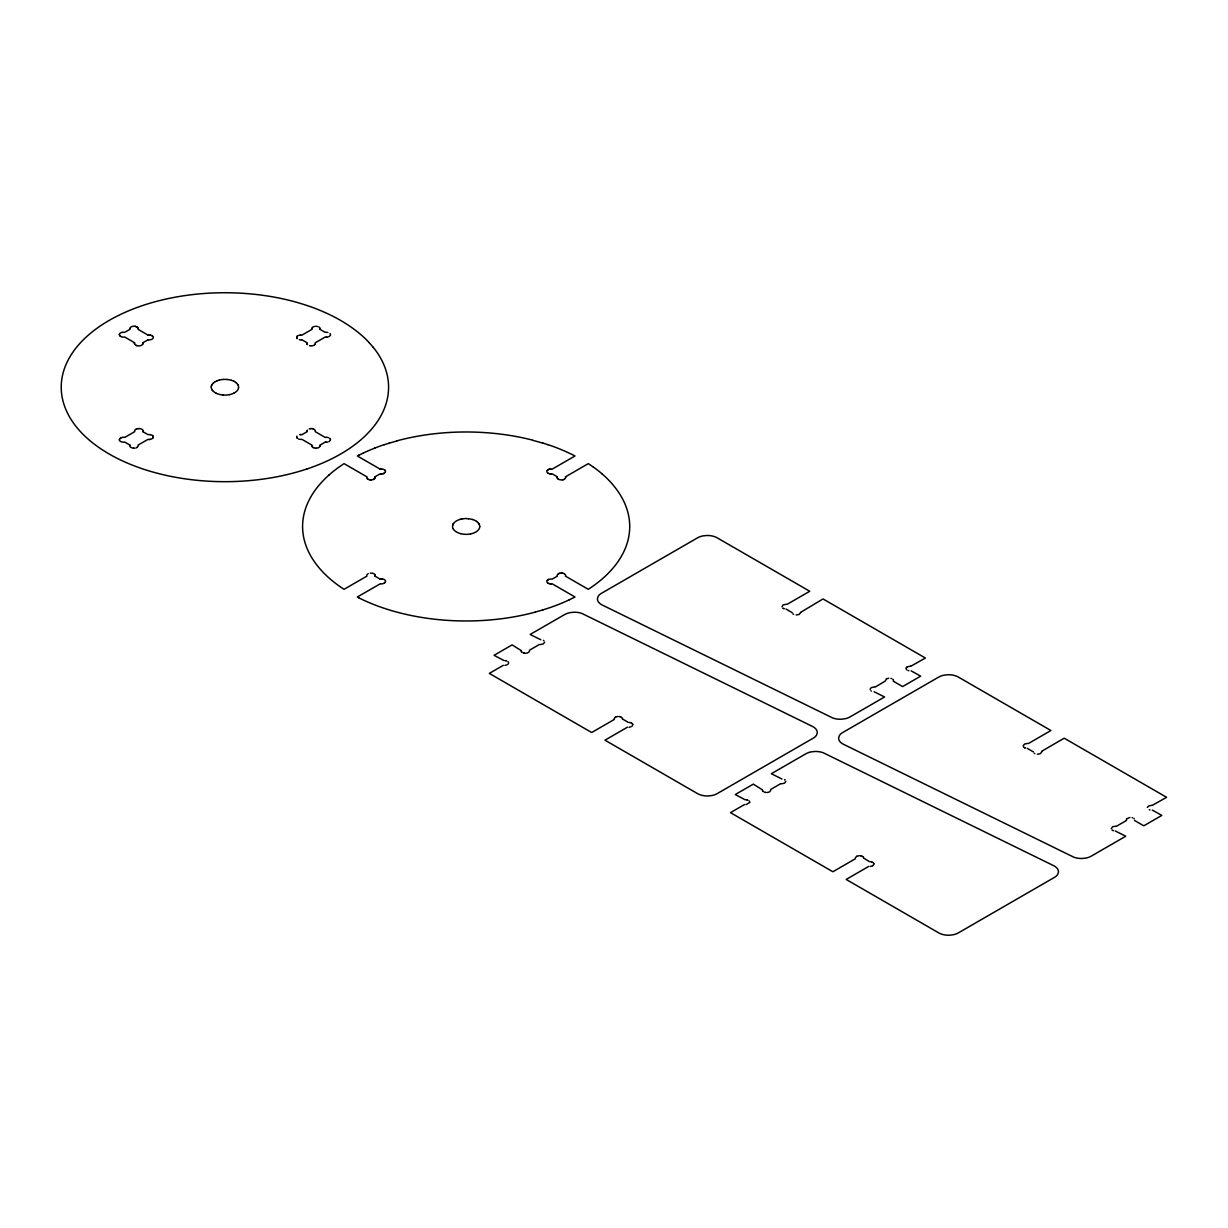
<?xml version="1.0" encoding="UTF-8"?>
<svg xmlns="http://www.w3.org/2000/svg" width="1228" height="1228" viewBox="0 0 1228 1228"><rect width="100%" height="100%" fill="white"/><g stroke="black" fill="none" stroke-linecap="round" stroke-linejoin="round"><path stroke-width="1.5" d="M544.679 642.106L543.236 643.963L540.213 644.546M781.944 606.739L783.065 604.974L786.411 604.207M785.859 781.392L784.431 783.218L781.392 783.802M792.275 612.711L785.966 609.027M800.625 612.542L799.198 614.414L796.158 614.998M870.053 689.445L871.159 687.665L874.505 686.912M1033.469 751.966L1027.161 748.282M1041.82 751.828L1040.377 753.654L1037.353 754.238M1126.322 819.843L1126.659 818.907M622.442 718.948L628.368 722.432M632.758 725.088L631.944 726.285M508.53 663.35L507.947 664.256M521.255 650.61L512.107 644.884L494.07 655.307L504.033 660.572M529.56 651.101L528.5 652.467M614.123 718.626L615.52 717.045M749.74 802.483L745.949 804.632M762.434 789.85L753.301 784.139L735.25 794.562L745.227 799.827M770.739 790.402L769.695 791.722M855.302 857.865L856.714 856.3M893.431 681.018L893.447 680.22M906.218 668.017L906.203 668.892M1147.351 807.471L1148.763 805.906L1151.803 805.322M893.355 681.233L902.611 686.575L920.647 676.152L911.115 670.841M906.264 667.894L907.262 666.835M1134.534 820.473L1143.79 825.815L1161.841 815.392L1152.294 810.096M296.777 436.508L296.792 436.462A4.805 2.763 0 0 1 296.992 436.109M307.123 430.537L307.138 430.506A4.805 2.763 0 0 1 307.322 430.138M320.032 446.271L320.047 446.224A4.805 2.763 0 0 1 319.833 446.624M330.363 440.299L330.378 440.253A4.805 2.763 0 0 1 330.178 440.668M453.193 524.187L453.255 524.064A15.028 8.673 0 0 1 453.5 523.665M1126.751 818.8L1129.852 817.464M872.893 865.694L873.968 864.082M148.02 339.788L142.801 342.796A4.359 2.517 0 0 1 142.924 343.165M124.749 437.429L134.727 431.673A4.298 2.487 0 0 1 134.589 431.212A4.421 2.548 0 0 1 134.865 430.138A4.528 2.609 0 0 1 135.402 429.6M301.95 335.121L311.927 329.365A4.129 2.379 0 0 1 311.82 329.073M325.22 337.04L315.243 342.796A4.083 2.364 0 0 1 315.335 343.103M301.95 434.681L307.169 431.673M320.017 445.15L325.22 442.08M374.954 476.832L380.189 473.824A4.743 2.732 0 0 0 380.972 473.901M503.326 665.315L489.312 673.404L591.681 732.517L614.23 719.501M529.437 650.226L539.414 644.47M787.194 604.283L809.743 591.267L717.198 537.849A13.8 7.967 0 0 0 716.124 537.281L715.141 536.866A15.473 8.934 0 0 0 714.312 536.575L713.898 536.436A15.949 9.21 0 0 0 713.023 536.191A16.977 9.793 0 0 0 711.887 535.93A17.545 10.131 0 0 0 711.196 535.807A19.617 11.328 0 0 0 710.49 535.7A21.045 12.142 0 0 0 709.538 535.592L709.063 535.561A8.335 4.805 0 0 0 708.326 535.515A25.343 14.629 0 0 0 707.85 535.5A26.878 15.519 0 0 0 707.113 535.5A8.458 4.881 0 0 0 706.637 535.5L703.061 535.884A8.581 4.943 0 0 0 702.37 536.022L701.034 536.375A8.381 4.835 0 0 0 700.39 536.575A8.396 4.851 0 0 0 699.776 536.789L698.041 537.557A8.489 4.897 0 0 0 697.519 537.849L601.536 593.262A8.489 4.897 0 0 0 601.029 593.569L599.709 594.567A8.381 4.835 0 0 0 598.972 595.304L598.374 596.071A8.581 4.943 0 0 0 598.143 596.47L597.483 598.389A8.458 4.881 0 0 0 597.453 598.942A26.878 15.519 0 0 0 597.468 599.233A25.343 14.629 0 0 0 597.499 599.648A8.335 4.805 0 0 0 597.56 599.924L597.622 600.2A19.049 11.006 0 0 0 597.76 600.615L597.806 600.753A19.617 11.328 0 0 0 597.99 601.167A17.545 10.131 0 0 0 598.205 601.566A16.977 9.793 0 0 0 598.65 602.211A15.949 9.21 0 0 0 599.08 602.718L599.31 602.963A15.473 8.934 0 0 0 599.832 603.439L600.4 603.9A14.168 8.182 0 0 0 602.426 605.112L832.477 717.858A15.473 8.934 0 0 0 833.305 718.165L833.72 718.288A15.949 9.21 0 0 0 834.595 718.549A16.977 9.793 0 0 0 835.731 718.794A17.545 10.131 0 0 0 836.421 718.933A19.617 11.328 0 0 0 837.128 719.025A21.045 12.142 0 0 0 838.079 719.132L838.555 719.178A8.335 4.805 0 0 0 839.292 719.209A25.343 14.629 0 0 0 839.768 719.224A26.878 15.519 0 0 0 840.505 719.24A8.458 4.881 0 0 0 840.98 719.224L844.557 718.841A8.581 4.943 0 0 0 845.248 718.702L846.583 718.365A8.381 4.835 0 0 0 847.228 718.165A8.396 4.851 0 0 0 847.842 717.935L849.576 717.167A8.489 4.897 0 0 0 850.098 716.876L884.559 696.982L874.075 691.732M627.523 727.16L604.974 740.177L697.519 793.61A13.569 7.844 0 0 0 698.41 794.086A14.076 8.12 0 0 0 698.978 794.347L699.576 794.593A14.675 8.473 0 0 0 700.405 794.884L700.82 795.023A15.55 8.98 0 0 0 701.695 795.268A16.517 9.532 0 0 0 702.83 795.529A17.745 10.238 0 0 0 703.521 795.652A18.696 10.791 0 0 0 704.227 795.759A20.4 11.773 0 0 0 705.179 795.867A8.55 4.943 0 0 0 705.655 795.897A8.519 4.927 0 0 0 706.392 795.944A24.806 14.322 0 0 0 706.867 795.959A27.4 15.811 0 0 0 707.604 795.959A8.35 4.82 0 0 0 708.08 795.959A31.943 18.435 0 0 0 708.571 795.928L711.657 795.575A8.335 4.82 0 0 0 712.347 795.437L713.683 795.084A8.427 4.866 0 0 0 714.328 794.884A8.427 4.866 0 0 0 714.942 794.67L716.676 793.902A8.489 4.897 0 0 0 717.198 793.61L813.182 738.197A8.489 4.897 0 0 0 813.688 737.89L815.024 736.892A8.396 4.851 0 0 0 815.392 736.524A8.381 4.835 0 0 0 815.745 736.155L816.344 735.388A8.581 4.943 0 0 0 816.589 734.989L817.249 732.932A8.458 4.881 0 0 0 817.265 732.517A26.878 15.519 0 0 0 817.249 732.226A25.343 14.629 0 0 0 817.219 731.811A8.335 4.805 0 0 0 817.157 731.535L817.096 731.259A19.049 11.006 0 0 0 816.958 730.844L816.912 730.706A19.617 11.328 0 0 0 816.727 730.292A17.545 10.131 0 0 0 816.513 729.892A16.977 9.793 0 0 0 816.067 729.248A15.949 9.21 0 0 0 815.638 728.741L815.515 728.618A15.473 8.934 0 0 0 814.885 728.02L814.317 727.559A14.168 8.182 0 0 0 812.291 726.347L582.241 613.601A15.473 8.934 0 0 0 581.412 613.294L580.997 613.156A15.949 9.21 0 0 0 580.123 612.91A16.977 9.793 0 0 0 578.987 612.665A17.545 10.131 0 0 0 578.296 612.526A19.617 11.328 0 0 0 577.59 612.434A21.045 12.142 0 0 0 576.638 612.327L576.162 612.281A8.335 4.805 0 0 0 575.425 612.235A25.343 14.629 0 0 0 574.95 612.219A26.878 15.519 0 0 0 574.213 612.219A8.458 4.881 0 0 0 573.737 612.235L570.16 612.619A8.581 4.943 0 0 0 569.47 612.757L568.134 613.094A8.381 4.835 0 0 0 567.505 613.294A8.396 4.851 0 0 0 566.875 613.524L565.141 614.292A8.489 4.897 0 0 0 564.619 614.583L530.158 634.462L540.78 639.742M886.57 678.777L885.235 681.095L875.303 686.989M907.17 666.896L910.608 666.067M744.506 804.555L730.491 812.644L832.876 871.757L855.425 858.74M770.631 789.481L780.609 783.725M1028.389 743.539L1050.922 730.522L958.393 677.088A13.8 7.967 0 0 0 957.303 676.536L956.336 676.121A15.473 8.934 0 0 0 955.507 675.814L955.077 675.676A15.949 9.21 0 0 0 954.202 675.431A16.977 9.793 0 0 0 953.081 675.185A17.545 10.131 0 0 0 952.375 675.047A19.617 11.328 0 0 0 951.685 674.955A21.045 12.142 0 0 0 950.718 674.832L950.242 674.801A8.335 4.805 0 0 0 949.52 674.755A25.343 14.629 0 0 0 949.029 674.74A26.878 15.519 0 0 0 948.308 674.74A8.458 4.881 0 0 0 947.816 674.755L944.24 675.139A8.581 4.943 0 0 0 943.565 675.277L942.229 675.615A8.381 4.835 0 0 0 941.584 675.814A8.396 4.851 0 0 0 940.97 676.045L939.236 676.812A8.489 4.897 0 0 0 938.699 677.088L842.715 732.517A8.489 4.897 0 0 0 842.224 732.824L840.888 733.822A8.396 4.851 0 0 0 840.505 734.175A8.381 4.835 0 0 0 840.167 734.544L839.66 735.188A8.581 4.943 0 0 0 839.323 735.71L838.663 737.782A8.458 4.881 0 0 0 838.647 738.197A26.878 15.519 0 0 0 838.647 738.473A25.343 14.629 0 0 0 838.693 738.888A8.335 4.805 0 0 0 838.755 739.179L838.816 739.456A19.049 11.006 0 0 0 838.954 739.87L839 740.008A19.617 11.328 0 0 0 839.185 740.407A17.545 10.131 0 0 0 839.399 740.806A16.977 9.793 0 0 0 839.845 741.466A15.949 9.21 0 0 0 840.274 741.973L840.505 742.219A15.473 8.934 0 0 0 841.026 742.694L841.594 743.14A14.168 8.182 0 0 0 843.605 744.352L1073.656 857.113A15.473 8.934 0 0 0 1074.485 857.405L1074.914 857.543A15.949 9.21 0 0 0 1075.789 857.789A16.977 9.793 0 0 0 1076.91 858.05A17.545 10.131 0 0 0 1077.616 858.172A19.617 11.328 0 0 0 1078.322 858.28A21.045 12.142 0 0 0 1079.274 858.387L1079.75 858.418A8.335 4.805 0 0 0 1080.471 858.464A25.343 14.629 0 0 0 1080.962 858.479A26.878 15.519 0 0 0 1081.684 858.479A8.458 4.881 0 0 0 1082.175 858.479L1085.752 858.096A8.581 4.943 0 0 0 1086.442 857.958L1087.762 857.605A8.381 4.835 0 0 0 1088.407 857.405A8.396 4.851 0 0 0 1089.021 857.19L1090.756 856.423A8.489 4.897 0 0 0 1091.293 856.131L1125.738 836.237L1115.27 830.972M1041.697 751.26L1064.215 738.197L1166.6 797.31L1152.294 805.353M868.718 866.415L846.169 879.432L938.699 932.866A13.569 7.844 0 0 0 939.589 933.326A14.076 8.12 0 0 0 940.172 933.587L940.771 933.833A14.675 8.473 0 0 0 941.584 934.14L942.014 934.278A15.55 8.98 0 0 0 942.889 934.523A16.517 9.532 0 0 0 944.01 934.769A17.745 10.238 0 0 0 944.716 934.907A18.696 10.791 0 0 0 945.422 935.015A20.4 11.773 0 0 0 946.374 935.122A8.55 4.943 0 0 0 946.849 935.153A8.519 4.927 0 0 0 947.571 935.199A24.806 14.322 0 0 0 948.062 935.214A27.4 15.811 0 0 0 948.799 935.214A8.35 4.82 0 0 0 949.275 935.199A31.943 18.435 0 0 0 949.766 935.183L952.851 934.815A8.335 4.82 0 0 0 953.542 934.677L954.862 934.339A8.427 4.866 0 0 0 955.507 934.14A8.427 4.866 0 0 0 956.121 933.909L957.855 933.142A8.489 4.897 0 0 0 958.393 932.866L1054.376 877.437A8.489 4.897 0 0 0 1054.867 877.13L1056.203 876.132A8.381 4.835 0 0 0 1056.94 875.41L1057.523 874.643A8.581 4.943 0 0 0 1057.768 874.244L1058.429 872.172A8.458 4.881 0 0 0 1058.444 871.757A26.878 15.519 0 0 0 1058.444 871.481A25.343 14.629 0 0 0 1058.398 871.066A8.335 4.805 0 0 0 1058.352 870.775L1058.275 870.499A19.049 11.006 0 0 0 1058.152 870.084L1058.091 869.946A19.617 11.328 0 0 0 1057.907 869.547A17.545 10.131 0 0 0 1057.692 869.148A16.977 9.793 0 0 0 1057.247 868.488A15.949 9.21 0 0 0 1056.817 867.981L1056.587 867.735A15.473 8.934 0 0 0 1056.08 867.26L1055.497 866.815A14.168 8.182 0 0 0 1053.486 865.602L823.435 752.841A15.473 8.934 0 0 0 822.606 752.549L822.177 752.411A15.949 9.21 0 0 0 821.302 752.165A16.977 9.793 0 0 0 820.181 751.904A17.545 10.131 0 0 0 819.49 751.782A19.617 11.328 0 0 0 818.784 751.674A21.045 12.142 0 0 0 817.817 751.567L817.341 751.536A8.335 4.805 0 0 0 816.62 751.49A25.343 14.629 0 0 0 816.129 751.475A26.878 15.519 0 0 0 815.407 751.475A8.458 4.881 0 0 0 814.916 751.475L811.34 751.858A8.581 4.943 0 0 0 810.664 752.012L809.329 752.35M1115.699 826.152L1112.66 826.736L1111.248 828.685M1116.498 826.229L1126.475 820.473M358.852 455.204L357.333 455.972L380.189 469.157M615.412 717.106L617.976 716.461M886.462 678.838L888.658 678.224M856.607 856.361L859.17 855.716M506.98 664.885L504.908 665.376M527.733 652.851L525.768 653.265M768.928 792.106L766.963 792.505M872.371 865.986L870.222 866.477M630.885 726.869L629.043 727.237M306.77 469.019L301.781 470.616A163.339 94.31 0 0 1 294.198 472.795A163.677 94.495 0 0 1 61.231 388.063A163.677 94.495 0 0 1 291.481 300.906A163.355 94.31 0 0 1 301.781 303.838L306.77 305.434A163.677 94.495 0 0 1 314.03 307.967A164.23 94.817 0 0 1 325.696 312.802A163.355 94.31 0 0 1 352.037 327.769A164.23 94.817 0 0 1 360.602 334.415A163.677 94.495 0 0 1 366.665 340.002L369.413 342.888M384.379 444.689L389.368 443.093M542.976 609.871L547.964 608.274A163.677 94.495 0 0 0 557.589 604.836A164.23 94.817 0 0 0 568.978 599.955M229.406 394.649L229.175 394.679A14.183 8.182 0 0 1 228.5 394.802A13.615 7.859 0 0 1 226.873 395.017A13.662 7.89 0 0 1 224.709 395.094A14.045 8.105 0 0 1 222.867 394.971M461.759 519.076L461.974 519.03A14.183 8.182 0 0 1 462.664 518.907A13.631 7.875 0 0 1 464.261 518.646A13.662 7.89 0 0 1 466.394 518.538A14.045 8.105 0 0 1 468.298 518.738M470.585 533.888L470.37 533.934A14.183 8.182 0 0 1 469.679 534.057A13.615 7.859 0 0 1 468.052 534.272A13.662 7.89 0 0 1 465.888 534.349A14.045 8.105 0 0 1 464.046 534.226A13.615 7.859 0 0 1 462.618 534.073A14.122 8.151 0 0 1 462.204 533.98L461.974 533.934A15.028 8.673 0 0 1 461.314 533.796A13.631 7.875 0 0 1 460.439 533.581M325.22 332.374L320.001 329.365M301.873 339.788L307.169 342.796A4.405 2.548 0 0 0 307.031 343.379M310.331 428.679L310.408 428.679A5.05 2.916 0 0 1 310.914 428.633M300 434.651L300.077 434.651A5.05 2.916 0 0 1 300.584 434.605M1027.59 743.462L1024.566 744.045L1023.139 745.995M781.898 778.982L771.353 773.717L805.798 753.823A8.489 4.897 0 0 1 806.335 753.531L808.07 752.764A8.396 4.851 0 0 1 809.129 752.411M911.038 666.098L925.405 658.054L823.036 598.942L800.61 612.342M524.602 653.219L524.678 653.235A5.004 2.886 0 0 1 524.11 653.158M505.122 660.603L505.199 660.618A4.973 2.87 0 0 1 505.69 660.695M618.989 716.492L619.065 716.507A5.004 2.886 0 0 1 619.557 716.584M629.335 722.463L629.396 722.463A5.004 2.886 0 0 1 629.903 722.54M765.796 792.474L765.858 792.474A5.004 2.886 0 0 1 765.29 792.398M746.317 799.858L746.378 799.858A4.973 2.87 0 0 1 746.885 799.935M860.183 855.747L860.245 855.747A5.004 2.886 0 0 1 860.751 855.824M316.824 326.387L316.901 326.387A4.805 2.763 0 0 1 317.53 326.494M327.17 332.343L327.231 332.358A4.805 2.763 0 0 1 327.861 332.466M300 339.818L299.924 339.803A4.805 2.763 0 0 1 299.294 339.695M310.27 345.774L310.331 345.774A4.805 2.763 0 0 1 309.64 345.667M380.25 583.807L357.333 596.992L358.852 597.76M890.883 678.363L890.945 678.378A5.204 2.993 0 0 1 891.497 678.547M523.773 653.081L523.911 653.112A4.359 2.517 0 0 1 523.067 652.851M505.967 660.741L506.028 660.756A4.344 2.517 0 0 1 506.734 660.986M1132.078 817.618L1132.139 817.633A5.204 2.993 0 0 1 1132.692 817.787M619.833 716.63L619.894 716.645A4.344 2.502 0 0 1 620.601 716.876M630.164 722.601L630.24 722.617A4.344 2.502 0 0 1 630.946 722.847M747.161 799.996L747.223 800.011A4.344 2.517 0 0 1 747.929 800.226M861.028 855.885L861.089 855.901A4.344 2.502 0 0 1 861.795 856.116M871.358 861.856L871.419 861.872A4.344 2.502 0 0 1 872.126 862.087M908.827 670.734L908.689 670.703A5.204 2.993 0 0 1 908.137 670.534M1150.007 809.973L1149.945 809.958A5.204 2.993 0 0 1 1149.316 809.789M765.09 792.352L765.029 792.336A4.359 2.517 0 0 1 764.246 792.106M542.976 443.093L547.964 444.689M783.541 608.52L783.495 608.489A4.743 2.732 0 0 0 784.216 608.766M1024.735 747.76L1024.674 747.745A4.743 2.732 0 0 0 1025.411 748.021M216.435 393.328L216.266 393.236A14.061 8.12 0 0 1 214.578 392.269A13.892 8.028 0 0 1 214.148 391.947A13.615 7.859 0 0 1 212.613 390.565M148.02 335.121L138.058 329.319A4.467 2.579 0 0 0 138.165 328.904A4.298 2.487 0 0 0 137.981 327.983M315.243 431.673L325.22 437.429A4.129 2.379 0 0 1 325.712 437.368M311.927 445.104L301.95 439.348A4.129 2.379 0 0 1 301.443 439.394M142.801 431.673L148.097 434.666A4.436 2.563 0 0 1 149.432 434.605A4.467 2.579 0 0 1 150.138 434.666M374.954 576.132L380.189 579.14M869.562 861.672L863.637 858.111M129.968 445.104L124.749 442.08A4.359 2.517 0 0 1 123.383 442.172A4.451 2.563 0 0 1 122.631 442.095A4.359 2.517 0 0 1 119.285 439.839M1034.298 753.286L1034.344 753.317A4.482 2.594 0 0 0 1034.79 753.593M1112.077 830.021L1112.123 830.051A4.482 2.594 0 0 0 1112.568 830.328M870.882 690.765L870.928 690.796A4.482 2.594 0 0 0 871.373 691.072M784.968 779.903L785.03 779.933A4.482 2.594 0 0 0 784.538 779.626M543.789 640.663L543.835 640.694A4.482 2.594 0 0 0 543.344 640.371M1133.966 818.493L1134.043 818.569A5.142 2.978 0 0 1 1134.334 818.876M906.817 669.782L906.863 669.828A5.142 2.978 0 0 1 906.494 669.444M892.771 679.253L892.863 679.33A5.142 2.978 0 0 1 893.14 679.637M763.079 791.415L763.125 791.461A4.283 2.471 0 0 1 762.711 791.016M632.113 723.522L631.944 723.384A4.344 2.502 0 0 0 631.453 723.062M521.9 652.175L521.946 652.206A4.359 2.517 0 0 1 521.439 651.715M792.95 613.893L793.165 614.077A4.482 2.594 0 0 0 793.595 614.353M330.025 438.657L330.056 438.703A4.498 2.594 0 0 0 329.672 438.335M762.634 790.893L762.588 790.817A4.958 2.87 0 0 1 762.481 790.525L762.45 790.402M632.573 724.09L632.604 724.136A4.973 2.87 0 0 1 632.727 724.413L632.742 724.551M521.455 651.638L521.409 651.561A4.958 2.87 0 0 1 521.286 651.27L521.24 651.101M453.332 529.038L453.255 528.9A14.183 8.182 0 0 1 453.055 528.516A13.631 7.875 0 0 1 452.687 527.564A13.662 7.89 0 0 1 452.549 526.321A14.045 8.105 0 0 1 452.764 525.262M237.818 384.686L237.894 384.809A14.183 8.182 0 0 1 238.094 385.208A13.615 7.859 0 0 1 238.416 386.129A13.723 7.921 0 0 1 238.585 387.296M212.152 389.783L212.076 389.66A14.183 8.182 0 0 1 211.876 389.261A13.615 7.859 0 0 1 211.462 388.355A13.662 7.89 0 0 1 211.231 387.096M307.107 343.886L307.123 343.917A5.05 2.916 0 0 1 307.031 343.594M622.412 718.58L622.381 718.457A4.973 2.87 0 0 0 622.258 718.165L622.212 718.088A4.344 2.502 0 0 0 621.122 717.106M873.937 863.791L873.922 863.714A4.973 2.87 0 0 0 873.783 863.376L873.768 863.345A4.344 2.502 0 0 0 873.369 862.808M863.591 857.819L863.576 857.743A4.973 2.87 0 0 0 863.453 857.42L863.422 857.374A4.344 2.502 0 0 0 863.038 856.837M749.74 801.976L749.725 801.93A4.927 2.84 0 0 0 749.587 801.531L749.556 801.485A4.344 2.517 0 0 0 749.172 800.963M508.546 662.69L508.53 662.598A4.927 2.84 0 0 0 508.392 662.276L508.377 662.23A4.344 2.517 0 0 0 507.993 661.708M1113.504 830.711A4.743 2.732 0 0 1 1112.768 830.45M1024.459 747.637A4.482 2.594 0 0 1 1024.014 747.361A4.682 2.702 0 0 1 1023.538 746.931M862.302 856.346A4.344 2.502 0 0 1 862.716 856.591M870.805 861.718A4.758 2.748 0 0 1 871.281 861.795M872.647 862.317A4.344 2.502 0 0 1 873.047 862.563M373.251 347.309A163.677 94.495 0 0 1 374.433 425.656A163.355 94.31 0 0 1 369.413 431.565L366.65 434.451A163.677 94.495 0 0 1 362.183 438.688A164.23 94.817 0 0 1 353.894 445.38A163.339 94.31 0 0 1 327.937 460.623A164.23 94.817 0 0 1 316.456 465.535A163.677 94.495 0 0 1 306.724 469.081M369.413 342.98A163.355 94.31 0 0 1 373.235 347.401M137.06 345.621A4.712 2.717 0 0 1 136.247 345.36A5.004 2.886 0 0 1 135.863 345.16M135.172 344.746A4.712 2.717 0 0 1 134.589 344.132M134.788 344.162A4.421 2.563 0 0 1 134.619 343.717M142.924 343.211A4.313 2.487 0 0 1 142.939 343.594A4.467 2.579 0 0 1 142.816 344.024A4.359 2.517 0 0 1 142.663 344.285M142.648 344.331A4.313 2.487 0 0 1 140.053 345.789A4.329 2.502 0 0 1 136.462 345.467M134.328 343.733A4.313 2.487 0 0 1 134.312 343.272M134.604 343.257A4.467 2.579 0 0 1 134.712 342.827L124.749 337.04A4.298 2.487 0 0 1 121.388 336.748M119.561 335.413A4.298 2.487 0 0 1 119.346 334.492M122.217 332.297A4.298 2.487 0 0 0 119.469 334.047A4.482 2.579 0 0 0 119.469 334.461M120.175 336.058A4.574 2.64 0 0 1 119.699 335.597M120.927 336.533A5.065 2.932 0 0 1 120.267 336.134M122.309 332.42A4.329 2.502 0 0 1 124.627 332.343L129.953 329.319A4.359 2.517 0 0 1 129.83 328.567M129.953 328.106A4.359 2.517 0 0 1 135.111 326.249M135.801 326.556A4.682 2.702 0 0 1 136.615 326.817M134.988 326.356A4.298 2.487 0 0 1 136.139 326.633M136.462 326.786A5.004 2.886 0 0 1 137.152 327.139M137.382 327.323A4.666 2.702 0 0 1 137.858 327.799M148.158 339.818A4.237 2.441 0 0 0 153.009 338.314A4.313 2.487 0 0 0 153.147 338.068A4.467 2.579 0 0 0 153.27 337.623A4.313 2.487 0 0 0 153.07 336.687M147.959 335.075A4.237 2.441 0 0 1 148.742 334.998M148.803 335.044A4.421 2.548 0 0 1 150.399 335.152M150.599 335.198A4.528 2.609 0 0 1 151.612 335.52A4.958 2.87 0 0 1 152.533 336.042A4.682 2.702 0 0 1 153.055 336.641M151.842 335.628A5.065 2.932 0 0 1 152.318 335.904M307.153 344.132A4.651 2.686 0 0 1 307 343.809M307.522 344.546A5.188 2.993 0 0 1 307.23 344.193M301.52 339.834A4.405 2.548 0 0 1 300.799 339.864M296.777 336.426A4.651 2.686 0 0 1 297.038 336.073M297.176 338.59A5.188 2.993 0 0 1 296.9 338.222M296.946 338.283A4.712 2.717 0 0 1 296.777 337.961A5.05 2.916 0 0 1 296.7 337.623M296.7 337.408A4.405 2.548 0 0 1 296.762 336.994A5.234 3.024 0 0 1 296.915 336.672M298.02 335.689A5.096 2.947 0 0 1 298.465 335.474M299.371 335.198A4.39 2.533 0 0 1 300.246 335.06M300.507 335.044A4.789 2.763 0 0 1 301.167 335.044M311.789 328.828A4.359 2.517 0 0 1 311.805 328.521M311.973 327.999A4.359 2.517 0 0 1 312.419 327.431M312.91 327.093A4.789 2.763 0 0 1 313.432 326.817A4.498 2.594 0 0 1 314.076 326.587A4.298 2.471 0 0 1 314.675 326.448M315.35 326.356A4.298 2.471 0 0 1 316.056 326.326M318.758 326.94A5.142 2.963 0 0 1 319.234 327.231M319.648 327.6A5.188 2.993 0 0 1 319.94 327.968A4.559 2.64 0 0 1 320.094 328.29A5.05 2.916 0 0 1 320.14 328.567M320.14 328.782A4.405 2.548 0 0 1 320.063 329.196M325.65 332.327A4.405 2.548 0 0 1 326.372 332.297M329.994 333.571A5.188 2.993 0 0 1 330.271 333.939A4.712 2.717 0 0 1 330.393 334.2L330.393 334.246A5.05 2.916 0 0 1 330.47 334.538M330.47 334.753A4.405 2.548 0 0 1 330.409 335.167M330.271 335.459A4.605 2.656 0 0 1 330.025 335.797M329.15 336.472A5.096 2.947 0 0 1 328.705 336.687M327.799 336.963A4.39 2.533 0 0 1 326.909 337.101M326.663 337.101A4.789 2.763 0 0 1 326.003 337.117M315.381 343.333A4.359 2.517 0 0 1 315.366 343.625M314.736 344.73A4.359 2.517 0 0 0 315.182 344.162A5.28 3.055 0 0 0 315.335 343.794M314.261 345.068A4.789 2.763 0 0 1 313.739 345.344A4.498 2.594 0 0 1 313.094 345.575L313.033 345.59A4.298 2.471 0 0 1 312.495 345.713M311.82 345.805A4.298 2.471 0 0 1 311.098 345.836M314.061 447.882A4.605 2.656 0 0 0 314.675 448.02A5.234 3.024 0 0 0 315.166 448.097A4.405 2.548 0 0 0 315.888 448.143M313.647 447.744A4.605 2.656 0 0 1 312.756 447.314M312.91 447.376A5.096 2.947 0 0 1 312.526 447.115M312.065 446.593A4.39 2.533 0 0 1 311.82 446.086M311.805 445.933A4.789 2.763 0 0 1 311.789 445.564M301.013 439.424A4.359 2.517 0 0 1 300.507 439.409M299.586 439.317A4.359 2.517 0 0 1 298.604 439.056M296.731 437.705A4.359 2.517 0 0 0 296.961 438.012L297.145 438.104A4.498 2.594 0 0 0 297.483 438.427M296.746 437.383A4.405 2.548 0 0 1 296.685 436.968M299.709 434.559A4.544 2.625 0 0 1 300.261 434.466M300.937 434.605A4.405 2.548 0 0 1 301.658 434.635M307.077 431.427A4.405 2.548 0 0 1 307.031 430.997M311.498 428.48A4.405 2.548 0 0 1 312.234 428.526M310.423 428.664A4.559 2.64 0 0 0 309.886 428.756A5.188 2.993 0 0 0 309.241 428.91M312.004 428.679A5.234 3.024 0 0 1 312.557 428.756A4.605 2.656 0 0 1 313.109 428.894M313.508 429.017A4.605 2.656 0 0 1 314.414 429.447M315.089 430.107A4.405 2.548 0 0 1 315.335 430.614M315.366 430.828A4.789 2.763 0 0 1 315.381 431.212M326.157 437.352A4.359 2.517 0 0 1 326.663 437.352M328.567 437.721A4.359 2.517 0 0 0 327.584 437.46A5.28 3.055 0 0 0 326.955 437.383M330.209 438.749A4.359 2.517 0 0 1 330.439 439.071M330.424 439.378A4.405 2.548 0 0 1 330.47 439.793M329.396 441.374A5.142 2.963 0 0 1 328.92 441.65M327.722 442.019A4.712 2.717 0 0 1 327.17 442.111A5.05 2.916 0 0 1 326.587 442.172M326.234 442.172A4.405 2.548 0 0 1 325.497 442.126M320.094 445.35A4.405 2.548 0 0 1 320.14 445.764M319.065 447.345A5.142 2.963 0 0 1 318.574 447.621M317.929 447.852A5.188 2.993 0 0 1 317.3 448.02A4.559 2.64 0 0 1 316.747 448.113A5.05 2.916 0 0 1 316.256 448.128M129.784 445.089A4.359 2.517 0 0 0 132.992 448.066A4.451 2.563 0 0 0 133.714 448.128M119.5 439.931A4.436 2.563 0 0 1 119.592 439.21M119.883 438.718A4.682 2.702 0 0 1 120.344 438.258M121.403 437.644A4.682 2.702 0 0 1 122.232 437.368M122.493 437.414A4.329 2.502 0 0 1 124.089 437.291M120.513 438.181A5.065 2.932 0 0 1 121.204 437.797M138.503 428.557A4.298 2.487 0 0 1 139.148 428.541M143.169 430.828A4.298 2.487 0 0 0 139.915 428.618A4.482 2.594 0 0 0 139.194 428.618M135.617 429.462A5.065 2.932 0 0 1 136.093 429.186M136.308 429.094A4.682 2.702 0 0 1 137.352 428.756M137.828 428.695A4.436 2.563 0 0 1 138.396 428.633M142.939 430.874A4.451 2.563 0 0 1 142.847 431.581M150.23 434.666A4.436 2.563 0 0 1 153.346 436.308M153.055 436.232A4.329 2.502 0 0 1 153.27 436.846A4.451 2.563 0 0 1 152.993 437.92M150.2 439.455A4.451 2.563 0 0 1 149.417 439.563M152.886 438.043A4.682 2.702 0 0 1 152.425 438.519M151.551 438.964A4.666 2.702 0 0 1 150.507 439.286M149.616 439.409A4.313 2.487 0 0 1 148.803 439.424A4.467 2.579 0 0 1 148.066 439.348L138.043 445.104A4.421 2.548 0 0 1 137.904 446.624M135.141 448.143A4.421 2.548 0 0 1 133.514 448.266M137.152 447.314A5.065 2.932 0 0 1 136.676 447.591M137.06 447.376A4.758 2.748 0 0 1 136.415 447.698M535.255 612.127A163.677 94.495 0 0 1 358.729 597.806M374.586 448.128A163.677 94.495 0 0 1 384.272 444.643M396.951 440.821A163.677 94.495 0 0 1 532.63 440.146M547.903 444.643A163.677 94.495 0 0 1 555.209 447.222A164.23 94.817 0 0 1 566.891 452.058A162.986 94.095 0 0 1 573.491 455.204L575.011 455.972L552.155 469.157A4.743 2.732 0 0 0 551.372 469.081A4.498 2.594 0 0 0 550.927 469.081M601.797 473.655A163.677 94.495 0 0 1 607.845 479.242L610.608 482.144A163.355 94.31 0 0 1 614.43 486.656A163.677 94.495 0 0 1 615.627 564.895A163.355 94.31 0 0 1 610.608 570.82L607.845 573.706A163.677 94.495 0 0 1 603.378 577.928A164.23 94.817 0 0 1 595.073 584.62A162.986 94.095 0 0 1 589.624 588.442L588.289 589.317L565.448 576.132A4.743 2.732 0 0 0 565.586 575.671A4.498 2.594 0 0 0 565.586 575.41A4.436 2.563 0 0 0 564.803 574.09A5.219 3.009 0 0 0 564.466 573.86M543.098 609.794A163.355 94.31 0 0 1 535.439 612.005M532.845 440.361A163.355 94.31 0 0 1 543.098 443.262M569.209 599.832A162.986 94.095 0 0 0 573.583 597.714L575.011 596.992L552.155 583.791A4.206 2.425 0 0 1 551.372 583.868M551.219 583.883A4.498 2.594 0 0 1 550.758 583.868M550.789 583.868A4.544 2.625 0 0 1 549.576 583.73M549.376 583.668A4.574 2.64 0 0 1 548.44 583.346A4.866 2.809 0 0 1 547.995 583.1A5.112 2.947 0 0 1 547.55 582.809M547.703 582.886A4.436 2.563 0 0 1 546.874 581.611A4.498 2.594 0 0 1 546.905 581.289A4.544 2.625 0 0 1 547.166 580.598M547.274 580.307A4.436 2.563 0 0 1 547.504 580.046M548.056 579.754A4.943 2.855 0 0 1 548.732 579.386A5.112 2.947 0 0 0 548.317 579.647M548.624 579.524A4.498 2.594 0 0 1 549.453 579.248A4.451 2.563 0 0 1 550.789 579.063A4.498 2.594 0 0 1 551.403 579.063A4.743 2.732 0 0 1 552.155 579.14L557.389 576.132A4.206 2.425 0 0 1 557.251 575.671A4.498 2.594 0 0 1 557.251 575.318A4.544 2.625 0 0 1 557.497 574.627M557.635 574.474A4.206 2.425 0 0 1 557.85 574.228M559.814 573.261A4.206 2.425 0 0 1 561.073 573.077M558.648 573.691A5.112 2.947 0 0 1 559.108 573.461M558.264 573.921A4.866 2.809 0 0 1 558.586 573.722M558.955 573.553A4.498 2.594 0 0 1 559.784 573.276M561.426 573.062A4.498 2.594 0 0 1 561.887 573.062M561.703 573.092A4.544 2.625 0 0 1 562.915 573.246M563.115 573.292A4.574 2.64 0 0 1 564.051 573.614M593.446 467.131A164.23 94.817 0 0 1 601.935 473.747M593.216 466.993A162.986 94.095 0 0 0 589.547 464.476L588.289 463.647L565.448 476.832A4.329 2.502 0 0 1 565.694 477.201M557.85 478.843A4.329 2.502 0 0 1 557.42 478.413M565.586 477.354A4.498 2.594 0 0 1 565.586 477.631A4.544 2.625 0 0 1 565.325 478.321M563.729 479.565A4.498 2.594 0 0 1 562.9 479.841M565.202 478.475A4.421 2.548 0 0 1 564.957 478.736M562.777 479.795A4.421 2.548 0 0 1 561.58 479.948A4.498 2.594 0 0 1 561.104 479.872A4.544 2.625 0 0 1 558.679 479.334A4.866 2.809 0 0 1 558.326 479.089A5.112 2.947 0 0 1 557.896 478.797M564.573 479.043A4.866 2.809 0 0 1 563.913 479.411M557.512 478.321A4.451 2.563 0 0 1 557.236 477.631A4.498 2.594 0 0 1 557.251 477.278M557.251 477.293A4.743 2.732 0 0 1 557.374 476.832L552.155 473.824A4.206 2.425 0 0 1 551.372 473.901M549.438 469.234A4.206 2.425 0 0 1 550.712 469.065M551.219 473.901A4.498 2.594 0 0 1 550.758 473.901M550.789 473.901A4.544 2.625 0 0 1 549.576 473.747M549.376 473.701A4.574 2.64 0 0 1 548.44 473.379A4.866 2.809 0 0 1 547.995 473.118M547.703 472.903A4.436 2.563 0 0 1 546.874 471.629A4.498 2.594 0 0 1 546.905 471.306A4.544 2.625 0 0 1 547.166 470.631M547.274 470.324A4.436 2.563 0 0 1 547.504 470.063M548.778 469.372A4.498 2.594 0 0 1 549.591 469.096M548.317 469.679A5.112 2.947 0 0 1 548.762 469.464M547.934 469.91A4.866 2.809 0 0 1 548.578 469.541M389.245 443.17A163.355 94.31 0 0 1 396.905 440.959M328.981 475.036A164.23 94.817 0 0 1 337.27 468.329A162.986 94.095 0 0 1 342.719 464.522L344.055 463.647L366.896 476.832A4.743 2.732 0 0 0 366.758 477.293M363.365 452.994A164.23 94.817 0 0 1 374.832 448.097M358.76 455.25A162.986 94.095 0 0 1 363.135 453.132M380.081 468.989A4.329 2.502 0 0 1 380.895 468.912M381.125 469.081A4.498 2.594 0 0 1 381.586 469.081A4.544 2.625 0 0 1 382.768 469.234M382.967 469.296A4.574 2.64 0 0 1 383.474 469.449M385.178 472.366A4.544 2.625 0 0 0 385.423 471.659A4.498 2.594 0 0 0 385.438 471.399M384.318 469.848A5.219 3.009 0 0 1 384.702 470.109M385.055 472.504A4.421 2.548 0 0 1 384.809 472.765M384.625 469.94A4.421 2.548 0 0 1 385.438 471.214M384.287 473.21A4.943 2.855 0 0 1 383.612 473.578A5.219 3.009 0 0 0 384.118 473.256M383.719 473.44A4.498 2.594 0 0 1 382.89 473.716M382.768 473.747A4.451 2.563 0 0 1 381.555 473.901M381.417 473.901A4.498 2.594 0 0 1 380.941 473.901M371.255 479.872A4.329 2.502 0 0 0 372.56 479.672A4.498 2.594 0 0 0 373.389 479.411A4.866 2.809 0 0 0 374.079 479.043M375.062 476.725A4.329 2.502 0 0 1 375.2 477.201M375.108 477.354A4.498 2.594 0 0 1 375.093 477.631A4.544 2.625 0 0 1 374.847 478.321M374.709 478.475A4.421 2.548 0 0 1 374.479 478.736M373.696 479.273A5.112 2.947 0 0 1 373.235 479.488M370.917 479.902A4.498 2.594 0 0 1 370.457 479.902M370.641 479.872A4.544 2.625 0 0 1 369.428 479.718M369.229 479.657A4.574 2.64 0 0 1 368.293 479.334A4.866 2.809 0 0 1 367.556 478.905A4.436 2.563 0 0 1 366.727 477.6A4.498 2.594 0 0 1 366.758 477.278M367.878 479.104A5.219 3.009 0 0 1 367.494 478.843M328.966 475.052A163.616 94.464 0 0 0 324.499 479.273L321.736 482.144A163.355 94.31 0 0 0 316.732 488.069A163.616 94.464 0 0 0 342.704 588.442L344.055 589.317L366.896 576.132A4.329 2.502 0 0 1 367.003 574.612M367.771 573.921A5.065 2.932 0 0 1 368.246 573.645M370.319 573.108A4.359 2.517 0 0 1 371.27 573.092A4.467 2.579 0 0 1 371.961 573.169A4.359 2.517 0 0 1 375.338 575.395M375.093 575.333A4.421 2.548 0 0 1 375.031 575.963M382.768 583.714A4.375 2.533 0 0 1 380.926 583.883M380.051 578.925A4.375 2.533 0 0 1 381.463 578.833M382.276 578.91A4.375 2.533 0 0 1 385.546 581.151M381.555 579.063A4.467 2.579 0 0 1 382.307 579.125M385.438 581.304A4.421 2.548 0 0 1 385.147 582.379M384.64 582.886A4.958 2.87 0 0 1 383.581 583.515M384.41 583.054A5.065 2.932 0 0 1 383.934 583.331M453.301 529.022A13.662 7.89 0 0 0 453.823 529.775A13.615 7.859 0 0 0 454.114 530.189A13.631 7.875 0 0 0 455.296 531.187A13.662 7.89 0 0 0 455.741 531.509A14.061 8.12 0 0 0 457.445 532.491L457.63 532.568A13.662 7.89 0 0 0 459.794 533.397A13.615 7.859 0 0 0 460.393 533.612M460.423 519.29A13.662 7.89 0 0 1 461.728 518.984M452.718 525.216A13.631 7.875 0 0 1 453.009 524.417M453.454 523.635A13.631 7.875 0 0 1 454.13 522.76A13.662 7.89 0 0 1 455.573 521.486A13.631 7.875 0 0 1 456.033 521.194A13.662 7.89 0 0 1 457.952 520.15A13.631 7.875 0 0 1 460.393 519.321M468.252 518.723A13.615 7.859 0 0 1 469.633 518.891A14.122 8.151 0 0 1 470.14 518.984L470.37 519.03A15.028 8.673 0 0 1 471.03 519.168A13.615 7.859 0 0 1 472.504 519.536M478.459 523.143A13.615 7.859 0 0 0 476.986 521.746A13.662 7.89 0 0 0 476.541 521.378M479.273 524.433A13.615 7.859 0 0 1 479.611 525.369A13.662 7.89 0 0 1 479.749 526.566M453.055 524.264A14.183 8.182 0 0 1 453.178 524.003M470.57 533.919A13.662 7.89 0 0 0 471.874 533.612A13.615 7.859 0 0 0 474.33 532.752A13.662 7.89 0 0 0 476.249 531.739A13.615 7.859 0 0 0 476.725 531.417A13.662 7.89 0 0 0 478.152 530.158A13.615 7.859 0 0 0 478.843 529.299A15.028 8.673 0 0 0 479.074 528.9L479.15 528.777A14.122 8.151 0 0 0 479.288 528.516A13.615 7.859 0 0 0 479.58 527.702A14.045 8.105 0 0 0 479.749 526.612M472.488 519.49A13.662 7.89 0 0 1 475.036 520.503A14.061 8.12 0 0 1 476.571 521.439M478.459 523.128A13.662 7.89 0 0 1 478.997 523.88M479.074 523.895A14.122 8.151 0 0 1 479.273 524.279M211.262 386.866A14.061 8.12 0 0 1 211.431 385.776M222.821 395.002A13.615 7.859 0 0 1 221.439 394.833A14.122 8.151 0 0 1 221.009 394.725L220.794 394.679A15.028 8.673 0 0 1 220.119 394.556A13.615 7.859 0 0 1 218.569 394.188A13.662 7.89 0 0 1 216.328 393.359M211.492 386.022A13.615 7.859 0 0 1 211.784 385.208A14.122 8.151 0 0 1 211.999 384.947L212.076 384.809A15.028 8.673 0 0 1 212.306 384.425M212.229 384.425A13.615 7.859 0 0 1 212.904 383.55M216.742 380.972A13.615 7.859 0 0 1 219.167 380.112M223.02 379.452A13.615 7.859 0 0 0 221.393 379.652A14.183 8.182 0 0 0 220.794 379.774L220.564 379.82A13.754 7.936 0 0 0 219.244 380.127M227.057 379.467A13.615 7.859 0 0 1 228.454 379.636A14.122 8.151 0 0 1 228.945 379.744L229.175 379.774A15.028 8.673 0 0 1 229.851 379.912A13.615 7.859 0 0 1 231.309 380.296M235.807 382.491A13.615 7.859 0 0 1 237.265 383.903A13.892 8.028 0 0 1 237.879 384.732M229.375 394.664A13.662 7.89 0 0 0 230.68 394.357A13.615 7.859 0 0 0 233.151 393.513A13.723 7.921 0 0 0 233.688 393.252M212.521 390.55A13.662 7.89 0 0 1 211.983 389.798M212.828 383.52A13.662 7.89 0 0 1 214.578 382.046M214.731 382.092A14.061 8.12 0 0 1 216.251 381.233A13.892 8.028 0 0 1 216.819 380.972M223.143 379.467A13.754 7.936 0 0 1 225.261 379.391A14.045 8.105 0 0 1 227.103 379.498M231.524 380.312A13.754 7.936 0 0 1 234.087 381.325M233.888 381.309A14.061 8.12 0 0 1 235.392 382.2A13.892 8.028 0 0 1 235.822 382.522M238.554 387.373A14.045 8.105 0 0 1 238.386 388.462A13.615 7.859 0 0 1 238.094 389.261A14.122 8.151 0 0 1 237.971 389.522L237.894 389.66A15.028 8.673 0 0 1 237.664 390.043A13.615 7.859 0 0 1 236.973 390.918A13.662 7.89 0 0 1 235.53 392.162A13.723 7.921 0 0 1 235.223 392.377A14.061 8.12 0 0 1 233.704 393.236M783.264 608.382A4.482 2.594 0 0 1 782.819 608.106M632.19 723.568A4.344 2.502 0 0 1 632.558 723.983"/></g></svg>
